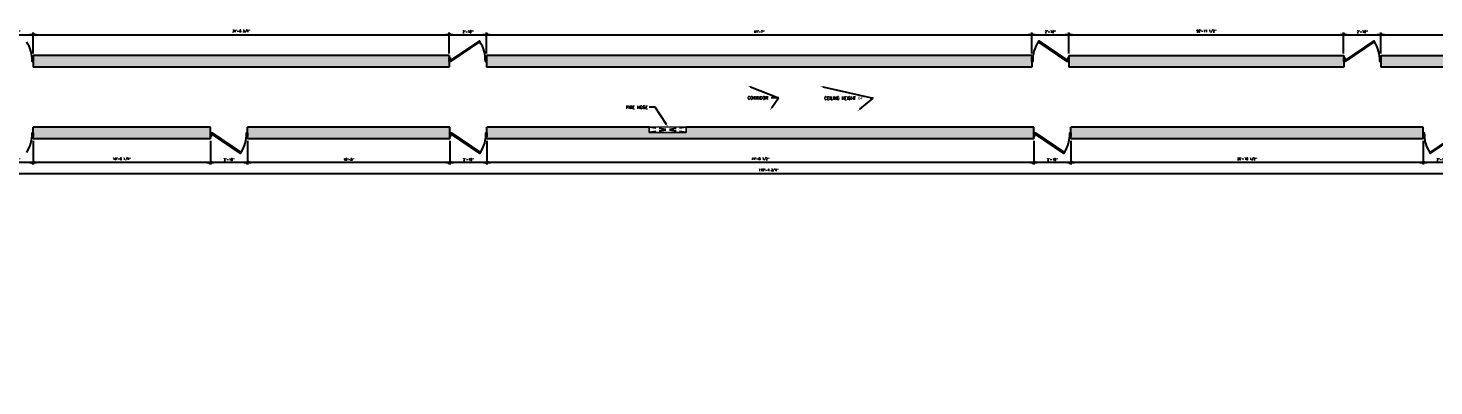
# Model space of a CAD drawing. Header units: inches. Extents: x -8208 to 9368, y -1840 to 1831.
# Drawn here: x -5003 to -3717, y -1743 to -1415 of the extents above; entities that cross this region are included whole.
import ezdxf
from ezdxf import colors
from ezdxf.entities.mleader import LeaderData, LeaderLine
from ezdxf.math import Vec2, Vec3

# ---------------------------------------------------------------- set-up
doc = ezdxf.new("R2010")
doc.units = ezdxf.units.IN
doc.header["$MEASUREMENT"] = 0
doc.linetypes.add('HIDDEN', pattern=[0.375, 0.25, -0.125])
for name, color, linetype in [('A-WALL', 4, 'Continuous'), ('A-WINDOW', 1, 'Continuous'), ('SM-COM-PLUMBING', 2, 'Continuous'), ('SM-COM-WALL-HATCH', 252, 'Continuous'), ('SM-FF-HATCH', 8, 'Continuous'), ('SM-RCP-TEXT', 2, 'Continuous'), ('YP-DOOR', 1, 'Continuous')]:
    doc.layers.add(name, color=color, linetype=linetype)
doc.layers.add('I-8-Gray', color=1, linetype='Continuous', lineweight=9)
doc.styles.add('SM-LEADER-00', font='romans.shx')
doc.styles.add('SMI-24', font='romans.shx', dxfattribs={"height": 2})
doc.dimstyles.new('SMI-24', dxfattribs={"dimscale": 24, "dimtxt": 2, "dimasz": 0.125, "dimexe": 0.078125, "dimexo": 0.078125, "dimgap": 0.0625, "dimtad": 1, "dimdec": 3, "dimrnd": 0.25, "dimzin": 3, "dimdsep": 46, "dimlunit": 4, "dimtxsty": 'SMI-24', "dimblk": 'SMI-thick', "dimcen": 0.09375, "dimclrd": 1, "dimclre": 1, "dimclrt": 2, "dimadec": 0, "dimazin": 0, "dimtfac": 0.09375, "dimtdec": 3, "dimtmove": 2, "dimatfit": 3, "dimfxl": 0.078125, "dimfrac": 2, "dimtolj": 1, "dimtzin": 3, "dimarcsym": 0})

# ---------------------------------------------------------------- blocks, each defined once
blk = doc.blocks.new('SMI-thick')
at = {"color": 0, "linetype": 'Continuous'}
blk.add_line((-1.08, 0), (1.08, 0), dxfattribs=at)
at = {"color": 4, "linetype": 'Continuous'}
blk.add_line((0.39, 0.39), (-0.39, -0.39), dxfattribs=at)
blk = doc.blocks.new('*D559')
at = {"layer": 'Defpoints', "color": 0, "transparency": 16777216}
for p in [(-3726.5, -1516.5), (-3692.5, -1516.5), (-3726.5, -1538.2)]:
    blk.add_point(p, dxfattribs=at)
at = {"layer": 'SM-COM-PLUMBING', "color": 1, "lineweight": -2, "transparency": 16777216}
for p, q in [((-3726.5, -1518.4), (-3726.5, -1540.1)), ((-3692.5, -1518.4), (-3692.5, -1540.1)), ((-3695.5, -1538.2), (-3723.5, -1538.2))]:
    blk.add_line(p, q, dxfattribs=at)
at = {"layer": 'SM-COM-PLUMBING', "color": 1, "lineweight": -2, "transparency": 16777216, "xscale": 3, "yscale": 3, "zscale": 3, "rotation": 180}
blk.add_blockref('SMI-thick', (-3726.5, -1538.2), dxfattribs=at)
at = {"layer": 'SM-COM-PLUMBING', "color": 1, "lineweight": -2, "transparency": 16777216, "xscale": 3, "yscale": 3, "zscale": 3}
blk.add_blockref('SMI-thick', (-3692.5, -1538.2), dxfattribs=at)
at = {"layer": 'SM-COM-PLUMBING', "color": 2, "transparency": 16777216, "insert": (-3709.5, -1535.5), "char_height": 2, "attachment_point": 5, "style": 'SMI-24'}
blk.add_mtext('\\A1;2\'-10"', dxfattribs=at)
blk = doc.blocks.new('*D560')
at = {"layer": 'Defpoints', "color": 0, "transparency": 16777216}
for p in [(-4049, -1516.5), (-3726.5, -1516.5), (-4049, -1538.2)]:
    blk.add_point(p, dxfattribs=at)
at = {"layer": 'SM-COM-PLUMBING', "color": 1, "lineweight": -2, "transparency": 16777216}
for p, q in [((-4049, -1518.4), (-4049, -1540.1)), ((-3726.5, -1518.4), (-3726.5, -1540.1)), ((-3729.5, -1538.2), (-4046, -1538.2))]:
    blk.add_line(p, q, dxfattribs=at)
at = {"layer": 'SM-COM-PLUMBING', "color": 1, "lineweight": -2, "transparency": 16777216, "xscale": 3, "yscale": 3, "zscale": 3, "rotation": 180}
blk.add_blockref('SMI-thick', (-4049, -1538.2), dxfattribs=at)
at = {"layer": 'SM-COM-PLUMBING', "color": 1, "lineweight": -2, "transparency": 16777216, "xscale": 3, "yscale": 3, "zscale": 3}
blk.add_blockref('SMI-thick', (-3726.5, -1538.2), dxfattribs=at)
at = {"layer": 'SM-COM-PLUMBING', "color": 2, "transparency": 16777216, "insert": (-3887.8, -1535.2), "char_height": 2, "attachment_point": 5, "style": 'SMI-24'}
blk.add_mtext('\\A1;26\'-10 1/2"', dxfattribs=at)
blk = doc.blocks.new('*D561')
at = {"layer": 'Defpoints', "color": 0, "transparency": 16777216}
for p in [(-4083, -1516.5), (-4049, -1516.5), (-4083, -1538.2)]:
    blk.add_point(p, dxfattribs=at)
at = {"layer": 'SM-COM-PLUMBING', "color": 1, "lineweight": -2, "transparency": 16777216}
for p, q in [((-4083, -1518.4), (-4083, -1540.1)), ((-4049, -1518.4), (-4049, -1540.1)), ((-4052, -1538.2), (-4080, -1538.2))]:
    blk.add_line(p, q, dxfattribs=at)
at = {"layer": 'SM-COM-PLUMBING', "color": 1, "lineweight": -2, "transparency": 16777216, "xscale": 3, "yscale": 3, "zscale": 3, "rotation": 180}
blk.add_blockref('SMI-thick', (-4083, -1538.2), dxfattribs=at)
at = {"layer": 'SM-COM-PLUMBING', "color": 1, "lineweight": -2, "transparency": 16777216, "xscale": 3, "yscale": 3, "zscale": 3}
blk.add_blockref('SMI-thick', (-4049, -1538.2), dxfattribs=at)
at = {"layer": 'SM-COM-PLUMBING', "color": 2, "transparency": 16777216, "insert": (-4066, -1535.5), "char_height": 2, "attachment_point": 5, "style": 'SMI-24'}
blk.add_mtext('\\A1;2\'-10"', dxfattribs=at)
blk = doc.blocks.new('*D562')
at = {"layer": 'Defpoints', "color": 0, "transparency": 16777216}
for p in [(-4583.4, -1516.5), (-4083, -1516.5), (-4583.4, -1538.2)]:
    blk.add_point(p, dxfattribs=at)
at = {"layer": 'SM-COM-PLUMBING', "color": 1, "lineweight": -2, "transparency": 16777216}
for p, q in [((-4583.4, -1518.4), (-4583.4, -1540.1)), ((-4083, -1518.4), (-4083, -1540.1)), ((-4086, -1538.2), (-4580.4, -1538.2))]:
    blk.add_line(p, q, dxfattribs=at)
at = {"layer": 'SM-COM-PLUMBING', "color": 1, "lineweight": -2, "transparency": 16777216, "xscale": 3, "yscale": 3, "zscale": 3, "rotation": 180}
blk.add_blockref('SMI-thick', (-4583.4, -1538.2), dxfattribs=at)
at = {"layer": 'SM-COM-PLUMBING', "color": 1, "lineweight": -2, "transparency": 16777216, "xscale": 3, "yscale": 3, "zscale": 3}
blk.add_blockref('SMI-thick', (-4083, -1538.2), dxfattribs=at)
at = {"layer": 'SM-COM-PLUMBING', "color": 2, "transparency": 16777216, "insert": (-4333.2, -1535.2), "char_height": 2, "attachment_point": 5, "style": 'SMI-24'}
blk.add_mtext('\\A1;41\'-8 1/2"', dxfattribs=at)
blk = doc.blocks.new('*D563')
at = {"layer": 'Defpoints', "color": 0, "transparency": 16777216}
for p in [(-4617.4, -1516.5), (-4583.4, -1516.5), (-4617.4, -1538.2)]:
    blk.add_point(p, dxfattribs=at)
at = {"layer": 'SM-COM-PLUMBING', "color": 1, "lineweight": -2, "transparency": 16777216}
for p, q in [((-4617.4, -1518.4), (-4617.4, -1540.1)), ((-4583.4, -1518.4), (-4583.4, -1540.1)), ((-4586.4, -1538.2), (-4614.4, -1538.2))]:
    blk.add_line(p, q, dxfattribs=at)
at = {"layer": 'SM-COM-PLUMBING', "color": 1, "lineweight": -2, "transparency": 16777216, "xscale": 3, "yscale": 3, "zscale": 3, "rotation": 180}
blk.add_blockref('SMI-thick', (-4617.4, -1538.2), dxfattribs=at)
at = {"layer": 'SM-COM-PLUMBING', "color": 1, "lineweight": -2, "transparency": 16777216, "xscale": 3, "yscale": 3, "zscale": 3}
blk.add_blockref('SMI-thick', (-4583.4, -1538.2), dxfattribs=at)
at = {"layer": 'SM-COM-PLUMBING', "color": 2, "transparency": 16777216, "insert": (-4600.4, -1535.5), "char_height": 2, "attachment_point": 5, "style": 'SMI-24'}
blk.add_mtext('\\A1;2\'-10"', dxfattribs=at)
blk = doc.blocks.new('*D564')
at = {"layer": 'Defpoints', "color": 0, "transparency": 16777216}
for p in [(-4802.5, -1516.5), (-4617.4, -1516.5), (-4802.5, -1538.2)]:
    blk.add_point(p, dxfattribs=at)
at = {"layer": 'SM-COM-PLUMBING', "color": 1, "lineweight": -2, "transparency": 16777216}
for p, q in [((-4802.5, -1518.4), (-4802.5, -1540.1)), ((-4617.4, -1518.4), (-4617.4, -1540.1)), ((-4620.4, -1538.2), (-4799.5, -1538.2))]:
    blk.add_line(p, q, dxfattribs=at)
at = {"layer": 'SM-COM-PLUMBING', "color": 1, "lineweight": -2, "transparency": 16777216, "xscale": 3, "yscale": 3, "zscale": 3, "rotation": 180}
blk.add_blockref('SMI-thick', (-4802.5, -1538.2), dxfattribs=at)
at = {"layer": 'SM-COM-PLUMBING', "color": 1, "lineweight": -2, "transparency": 16777216, "xscale": 3, "yscale": 3, "zscale": 3}
blk.add_blockref('SMI-thick', (-4617.4, -1538.2), dxfattribs=at)
at = {"layer": 'SM-COM-PLUMBING', "color": 2, "transparency": 16777216, "insert": (-4710, -1535.5), "char_height": 2, "attachment_point": 5, "style": 'SMI-24'}
blk.add_mtext('\\A1;15\'-5"', dxfattribs=at)
blk = doc.blocks.new('*D565')
at = {"layer": 'Defpoints', "color": 0, "transparency": 16777216}
for p in [(-4836.5, -1516.5), (-4802.5, -1516.5), (-4836.5, -1538.2)]:
    blk.add_point(p, dxfattribs=at)
at = {"layer": 'SM-COM-PLUMBING', "color": 1, "lineweight": -2, "transparency": 16777216}
for p, q in [((-4836.5, -1518.4), (-4836.5, -1540.1)), ((-4802.5, -1518.4), (-4802.5, -1540.1)), ((-4805.5, -1538.2), (-4833.5, -1538.2))]:
    blk.add_line(p, q, dxfattribs=at)
at = {"layer": 'SM-COM-PLUMBING', "color": 1, "lineweight": -2, "transparency": 16777216, "xscale": 3, "yscale": 3, "zscale": 3, "rotation": 180}
blk.add_blockref('SMI-thick', (-4836.5, -1538.2), dxfattribs=at)
at = {"layer": 'SM-COM-PLUMBING', "color": 1, "lineweight": -2, "transparency": 16777216, "xscale": 3, "yscale": 3, "zscale": 3}
blk.add_blockref('SMI-thick', (-4802.5, -1538.2), dxfattribs=at)
at = {"layer": 'SM-COM-PLUMBING', "color": 2, "transparency": 16777216, "insert": (-4819.5, -1535.5), "char_height": 2, "attachment_point": 5, "style": 'SMI-24'}
blk.add_mtext('\\A1;2\'-10"', dxfattribs=at)
blk = doc.blocks.new('*D566')
at = {"layer": 'Defpoints', "color": 0, "transparency": 16777216}
for p in [(-4998.8, -1516.5), (-4836.5, -1516.5), (-4998.8, -1538.2)]:
    blk.add_point(p, dxfattribs=at)
at = {"layer": 'SM-COM-PLUMBING', "color": 1, "lineweight": -2, "transparency": 16777216}
for p, q in [((-4998.8, -1518.4), (-4998.8, -1540.1)), ((-4836.5, -1518.4), (-4836.5, -1540.1)), ((-4839.5, -1538.2), (-4995.8, -1538.2))]:
    blk.add_line(p, q, dxfattribs=at)
at = {"layer": 'SM-COM-PLUMBING', "color": 1, "lineweight": -2, "transparency": 16777216, "xscale": 3, "yscale": 3, "zscale": 3, "rotation": 180}
blk.add_blockref('SMI-thick', (-4998.8, -1538.2), dxfattribs=at)
at = {"layer": 'SM-COM-PLUMBING', "color": 1, "lineweight": -2, "transparency": 16777216, "xscale": 3, "yscale": 3, "zscale": 3}
blk.add_blockref('SMI-thick', (-4836.5, -1538.2), dxfattribs=at)
at = {"layer": 'SM-COM-PLUMBING', "color": 2, "transparency": 16777216, "insert": (-4917.7, -1535.2), "char_height": 2, "attachment_point": 5, "style": 'SMI-24'}
blk.add_mtext('\\A1;13\'-6 1/4"', dxfattribs=at)
blk = doc.blocks.new('*D567')
at = {"layer": 'Defpoints', "color": 0, "transparency": 16777216}
for p in [(-5032.8, -1516.5), (-4998.8, -1516.5), (-5032.8, -1538.2)]:
    blk.add_point(p, dxfattribs=at)
at = {"layer": 'SM-COM-PLUMBING', "color": 1, "lineweight": -2, "transparency": 16777216}
for p, q in [((-5032.8, -1518.4), (-5032.8, -1540.1)), ((-4998.8, -1518.4), (-4998.8, -1540.1)), ((-5001.8, -1538.2), (-5029.8, -1538.2))]:
    blk.add_line(p, q, dxfattribs=at)
at = {"layer": 'SM-COM-PLUMBING', "color": 1, "lineweight": -2, "transparency": 16777216, "xscale": 3, "yscale": 3, "zscale": 3, "rotation": 180}
blk.add_blockref('SMI-thick', (-5032.8, -1538.2), dxfattribs=at)
at = {"layer": 'SM-COM-PLUMBING', "color": 1, "lineweight": -2, "transparency": 16777216, "xscale": 3, "yscale": 3, "zscale": 3}
blk.add_blockref('SMI-thick', (-4998.8, -1538.2), dxfattribs=at)
at = {"layer": 'SM-COM-PLUMBING', "color": 2, "transparency": 16777216, "insert": (-5015.8, -1535.5), "char_height": 2, "attachment_point": 5, "style": 'SMI-24'}
blk.add_mtext('\\A1;2\'-10"', dxfattribs=at)
blk = doc.blocks.new('*D569')
at = {"layer": 'Defpoints', "color": 0, "transparency": 16777216}
for p in [(-5042.3, -1505.9), (-3609.6, -1516.5), (-3609.6, -1548.4)]:
    blk.add_point(p, dxfattribs=at)
at = {"layer": 'SM-COM-PLUMBING', "color": 1, "lineweight": -2, "transparency": 16777216}
for p, q in [((-5042.3, -1507.8), (-5042.3, -1550.3)), ((-3609.6, -1518.4), (-3609.6, -1550.3)), ((-5039.3, -1548.4), (-3612.6, -1548.4))]:
    blk.add_line(p, q, dxfattribs=at)
at = {"layer": 'SM-COM-PLUMBING', "color": 1, "lineweight": -2, "transparency": 16777216, "xscale": 3, "yscale": 3, "zscale": 3, "rotation": 180}
blk.add_blockref('SMI-thick', (-5042.3, -1548.4), dxfattribs=at)
at = {"layer": 'SM-COM-PLUMBING', "color": 1, "lineweight": -2, "transparency": 16777216, "xscale": 3, "yscale": 3, "zscale": 3}
blk.add_blockref('SMI-thick', (-3609.6, -1548.4), dxfattribs=at)
at = {"layer": 'SM-COM-PLUMBING', "color": 2, "transparency": 16777216, "insert": (-4325.9, -1545.4), "char_height": 2, "attachment_point": 5, "style": 'SMI-24'}
blk.add_mtext('\\A1;119\'-4 3/4"', dxfattribs=at)
blk = doc.blocks.new('*D574')
at = {"layer": 'Defpoints', "color": 0, "transparency": 16777216}
for p in [(-4998.8, -1421.2), (-5032.8, -1440.4), (-4998.8, -1440.4)]:
    blk.add_point(p, dxfattribs=at)
at = {"layer": 'SM-COM-PLUMBING', "color": 1, "lineweight": -2, "transparency": 16777216}
for p, q in [((-5032.8, -1438.5), (-5032.8, -1419.3)), ((-5029.8, -1421.2), (-5001.8, -1421.2)), ((-4998.8, -1438.5), (-4998.8, -1419.3))]:
    blk.add_line(p, q, dxfattribs=at)
at = {"layer": 'SM-COM-PLUMBING', "color": 1, "lineweight": -2, "transparency": 16777216, "xscale": 3, "yscale": 3, "zscale": 3, "rotation": 180}
blk.add_blockref('SMI-thick', (-5032.8, -1421.2), dxfattribs=at)
at = {"layer": 'SM-COM-PLUMBING', "color": 1, "lineweight": -2, "transparency": 16777216, "xscale": 3, "yscale": 3, "zscale": 3}
blk.add_blockref('SMI-thick', (-4998.8, -1421.2), dxfattribs=at)
at = {"layer": 'SM-COM-PLUMBING', "color": 2, "transparency": 16777216, "insert": (-5015.8, -1418.5), "char_height": 2, "attachment_point": 5, "style": 'SMI-24'}
blk.add_mtext('\\A1;2\'-10"', dxfattribs=at)
blk = doc.blocks.new('*D575')
at = {"layer": 'Defpoints', "color": 0, "transparency": 16777216}
for p in [(-4617.9, -1421.2), (-4998.8, -1440.4), (-4617.9, -1440.4)]:
    blk.add_point(p, dxfattribs=at)
at = {"layer": 'SM-COM-PLUMBING', "color": 1, "lineweight": -2, "transparency": 16777216}
for p, q in [((-4998.8, -1438.5), (-4998.8, -1419.3)), ((-4995.8, -1421.2), (-4620.9, -1421.2)), ((-4617.9, -1438.5), (-4617.9, -1419.3))]:
    blk.add_line(p, q, dxfattribs=at)
at = {"layer": 'SM-COM-PLUMBING', "color": 1, "lineweight": -2, "transparency": 16777216, "xscale": 3, "yscale": 3, "zscale": 3, "rotation": 180}
blk.add_blockref('SMI-thick', (-4998.8, -1421.2), dxfattribs=at)
at = {"layer": 'SM-COM-PLUMBING', "color": 1, "lineweight": -2, "transparency": 16777216, "xscale": 3, "yscale": 3, "zscale": 3}
blk.add_blockref('SMI-thick', (-4617.9, -1421.2), dxfattribs=at)
at = {"layer": 'SM-COM-PLUMBING', "color": 2, "transparency": 16777216, "insert": (-4808.4, -1418.2), "char_height": 2, "attachment_point": 5, "style": 'SMI-24'}
blk.add_mtext('\\A1;31\'-8 3/4"', dxfattribs=at)
blk = doc.blocks.new('*D576')
at = {"layer": 'Defpoints', "color": 0, "transparency": 16777216}
for p in [(-4583.9, -1421.2), (-4617.9, -1440.4), (-4583.9, -1440.4)]:
    blk.add_point(p, dxfattribs=at)
at = {"layer": 'SM-COM-PLUMBING', "color": 1, "lineweight": -2, "transparency": 16777216}
for p, q in [((-4617.9, -1438.5), (-4617.9, -1419.3)), ((-4614.9, -1421.2), (-4586.9, -1421.2)), ((-4583.9, -1438.5), (-4583.9, -1419.3))]:
    blk.add_line(p, q, dxfattribs=at)
at = {"layer": 'SM-COM-PLUMBING', "color": 1, "lineweight": -2, "transparency": 16777216, "xscale": 3, "yscale": 3, "zscale": 3, "rotation": 180}
blk.add_blockref('SMI-thick', (-4617.9, -1421.2), dxfattribs=at)
at = {"layer": 'SM-COM-PLUMBING', "color": 1, "lineweight": -2, "transparency": 16777216, "xscale": 3, "yscale": 3, "zscale": 3}
blk.add_blockref('SMI-thick', (-4583.9, -1421.2), dxfattribs=at)
at = {"layer": 'SM-COM-PLUMBING', "color": 2, "transparency": 16777216, "insert": (-4600.9, -1418.5), "char_height": 2, "attachment_point": 5, "style": 'SMI-24'}
blk.add_mtext('\\A1;2\'-10"', dxfattribs=at)
blk = doc.blocks.new('*D577')
at = {"layer": 'Defpoints', "color": 0, "transparency": 16777216}
for p in [(-4084.9, -1421.2), (-4583.9, -1440.4), (-4084.9, -1440.4)]:
    blk.add_point(p, dxfattribs=at)
at = {"layer": 'SM-COM-PLUMBING', "color": 1, "lineweight": -2, "transparency": 16777216}
for p, q in [((-4583.9, -1438.5), (-4583.9, -1419.3)), ((-4580.9, -1421.2), (-4087.9, -1421.2)), ((-4084.9, -1438.5), (-4084.9, -1419.3))]:
    blk.add_line(p, q, dxfattribs=at)
at = {"layer": 'SM-COM-PLUMBING', "color": 1, "lineweight": -2, "transparency": 16777216, "xscale": 3, "yscale": 3, "zscale": 3, "rotation": 180}
blk.add_blockref('SMI-thick', (-4583.9, -1421.2), dxfattribs=at)
at = {"layer": 'SM-COM-PLUMBING', "color": 1, "lineweight": -2, "transparency": 16777216, "xscale": 3, "yscale": 3, "zscale": 3}
blk.add_blockref('SMI-thick', (-4084.9, -1421.2), dxfattribs=at)
at = {"layer": 'SM-COM-PLUMBING', "color": 2, "transparency": 16777216, "insert": (-4334.4, -1418.5), "char_height": 2, "attachment_point": 5, "style": 'SMI-24'}
blk.add_mtext('\\A1;41\'-7"', dxfattribs=at)
blk = doc.blocks.new('*D578')
at = {"layer": 'Defpoints', "color": 0, "transparency": 16777216}
for p in [(-4050.9, -1421.2), (-4084.9, -1440.4), (-4050.9, -1440.4)]:
    blk.add_point(p, dxfattribs=at)
at = {"layer": 'SM-COM-PLUMBING', "color": 1, "lineweight": -2, "transparency": 16777216}
for p, q in [((-4084.9, -1438.5), (-4084.9, -1419.3)), ((-4081.9, -1421.2), (-4053.9, -1421.2)), ((-4050.9, -1438.5), (-4050.9, -1419.3))]:
    blk.add_line(p, q, dxfattribs=at)
at = {"layer": 'SM-COM-PLUMBING', "color": 1, "lineweight": -2, "transparency": 16777216, "xscale": 3, "yscale": 3, "zscale": 3, "rotation": 180}
blk.add_blockref('SMI-thick', (-4084.9, -1421.2), dxfattribs=at)
at = {"layer": 'SM-COM-PLUMBING', "color": 1, "lineweight": -2, "transparency": 16777216, "xscale": 3, "yscale": 3, "zscale": 3}
blk.add_blockref('SMI-thick', (-4050.9, -1421.2), dxfattribs=at)
at = {"layer": 'SM-COM-PLUMBING', "color": 2, "transparency": 16777216, "insert": (-4067.9, -1418.5), "char_height": 2, "attachment_point": 5, "style": 'SMI-24'}
blk.add_mtext('\\A1;2\'-10"', dxfattribs=at)
blk = doc.blocks.new('*D579')
at = {"layer": 'Defpoints', "color": 0, "transparency": 16777216}
for p in [(-3799.4, -1421.2), (-4050.9, -1440.4), (-3799.4, -1440.4)]:
    blk.add_point(p, dxfattribs=at)
at = {"layer": 'SM-COM-PLUMBING', "color": 1, "lineweight": -2, "transparency": 16777216}
for p, q in [((-4050.9, -1438.5), (-4050.9, -1419.3)), ((-4047.9, -1421.2), (-3802.4, -1421.2)), ((-3799.4, -1438.5), (-3799.4, -1419.3))]:
    blk.add_line(p, q, dxfattribs=at)
at = {"layer": 'SM-COM-PLUMBING', "color": 1, "lineweight": -2, "transparency": 16777216, "xscale": 3, "yscale": 3, "zscale": 3, "rotation": 180}
blk.add_blockref('SMI-thick', (-4050.9, -1421.2), dxfattribs=at)
at = {"layer": 'SM-COM-PLUMBING', "color": 1, "lineweight": -2, "transparency": 16777216, "xscale": 3, "yscale": 3, "zscale": 3}
blk.add_blockref('SMI-thick', (-3799.4, -1421.2), dxfattribs=at)
at = {"layer": 'SM-COM-PLUMBING', "color": 2, "transparency": 16777216, "insert": (-3925.1, -1418.2), "char_height": 2, "attachment_point": 5, "style": 'SMI-24'}
blk.add_mtext('\\A1;20\'-11 1/2"', dxfattribs=at)
blk = doc.blocks.new('*D580')
at = {"layer": 'Defpoints', "color": 0, "transparency": 16777216}
for p in [(-3765.4, -1421.2), (-3799.4, -1440.4), (-3765.4, -1440.4)]:
    blk.add_point(p, dxfattribs=at)
at = {"layer": 'SM-COM-PLUMBING', "color": 1, "lineweight": -2, "transparency": 16777216}
for p, q in [((-3799.4, -1438.5), (-3799.4, -1419.3)), ((-3796.4, -1421.2), (-3768.4, -1421.2)), ((-3765.4, -1438.5), (-3765.4, -1419.3))]:
    blk.add_line(p, q, dxfattribs=at)
at = {"layer": 'SM-COM-PLUMBING', "color": 1, "lineweight": -2, "transparency": 16777216, "xscale": 3, "yscale": 3, "zscale": 3, "rotation": 180}
blk.add_blockref('SMI-thick', (-3799.4, -1421.2), dxfattribs=at)
at = {"layer": 'SM-COM-PLUMBING', "color": 1, "lineweight": -2, "transparency": 16777216, "xscale": 3, "yscale": 3, "zscale": 3}
blk.add_blockref('SMI-thick', (-3765.4, -1421.2), dxfattribs=at)
at = {"layer": 'SM-COM-PLUMBING', "color": 2, "transparency": 16777216, "insert": (-3782.4, -1418.5), "char_height": 2, "attachment_point": 5, "style": 'SMI-24'}
blk.add_mtext('\\A1;2\'-10"', dxfattribs=at)
blk = doc.blocks.new('*D581')
at = {"layer": 'Defpoints', "color": 0, "transparency": 16777216}
for p in [(-3525, -1421.2), (-3765.4, -1440.4), (-3525, -1440.4)]:
    blk.add_point(p, dxfattribs=at)
at = {"layer": 'SM-COM-PLUMBING', "color": 1, "lineweight": -2, "transparency": 16777216}
for p, q in [((-3765.4, -1438.5), (-3765.4, -1419.3)), ((-3762.4, -1421.2), (-3528, -1421.2)), ((-3525, -1438.5), (-3525, -1419.3))]:
    blk.add_line(p, q, dxfattribs=at)
at = {"layer": 'SM-COM-PLUMBING', "color": 1, "lineweight": -2, "transparency": 16777216, "xscale": 3, "yscale": 3, "zscale": 3, "rotation": 180}
blk.add_blockref('SMI-thick', (-3765.4, -1421.2), dxfattribs=at)
at = {"layer": 'SM-COM-PLUMBING', "color": 1, "lineweight": -2, "transparency": 16777216, "xscale": 3, "yscale": 3, "zscale": 3}
blk.add_blockref('SMI-thick', (-3525, -1421.2), dxfattribs=at)
at = {"layer": 'SM-COM-PLUMBING', "color": 2, "transparency": 16777216, "insert": (-3645.2, -1418.2), "char_height": 2, "attachment_point": 5, "style": 'SMI-24'}
blk.add_mtext('\\A1;20\'-0 1/2"', dxfattribs=at)

msp = doc.modelspace()

# ---------------------------------------------------------------- hatches: boundary and pattern name
at = {"layer": 'SM-COM-WALL-HATCH'}
h = msp.add_hatch(color=256, dxfattribs=at)
h.dxf.hatch_style = 1
h.paths.add_polyline_path([(-4617.94213, -1440.36495), (-4998.79257, -1440.36495), (-4998.79257, -1450.92601), (-4617.94213, -1450.92601)])
h = msp.add_hatch(color=256, dxfattribs=at)
h.dxf.hatch_style = 1
h.paths.add_polyline_path([(-4084.89551, -1450.92601), (-4583.94213, -1450.92601), (-4583.94213, -1440.36495), (-4084.89551, -1440.36495)])
h = msp.add_hatch(color=256, dxfattribs=at)
h.dxf.hatch_style = 1
h.paths.add_polyline_path([(-3799.38702, -1440.36495), (-3799.38702, -1450.92601), (-4050.89551, -1450.92601), (-4050.89551, -1440.36495)])
h = msp.add_hatch(color=256, dxfattribs=at)
h.dxf.hatch_style = 1
h.paths.add_polyline_path([(-3524.99357, -1440.36495), (-3765.38702, -1440.36495), (-3765.38702, -1450.92601), (-3567.55464, -1450.92601), (-3567.55464, -1455.92601), (-3535.55464, -1455.92601), (-3535.55464, -1565.92601), (-3535.55464, -1721.48708), (-3458.3693, -1721.48708), (-3458.3693, -1716.49991), (-3424.3693, -1716.49991), (-3424.3693, -1721.48708), (-3259.9325, -1721.48708), (-3259.9325, -1702.98708), (-3424.3693, -1702.98708), (-3524.99357, -1702.98708), (-3524.99357, -1565.92601)])
h = msp.add_hatch(color=256, dxfattribs=at)
h.dxf.hatch_style = 1
h.paths.add_polyline_path([(-4836.51295, -1516.48708), (-4998.79257, -1516.48708), (-4998.79257, -1505.92601), (-4836.51295, -1505.92601)])
h = msp.add_hatch(color=256, dxfattribs=at)
h.dxf.hatch_style = 1
h.paths.add_polyline_path([(-4617.40102, -1516.48708), (-4802.51295, -1516.48708), (-4802.51295, -1505.92601), (-4617.40102, -1505.92601)])
h = msp.add_hatch(color=256, dxfattribs=at)
h.dxf.hatch_style = 1
h.paths.add_polyline_path([(-4435.03638, -1510.91319), (-4435.03638, -1505.92601), (-4583.40102, -1505.92601), (-4583.40102, -1516.48708), (-4573.90102, -1516.48708), (-4401.03638, -1516.48708), (-4083.0157, -1516.48708), (-4083.0157, -1505.92601), (-4401.03638, -1505.92601), (-4401.03638, -1510.91319)])
h = msp.add_hatch(color=256, dxfattribs=at)
h.dxf.hatch_style = 1
h.paths.add_polyline_path([(-3726.53638, -1505.92601), (-4049.0157, -1505.92601), (-4049.0157, -1516.48708), (-3726.53638, -1516.48708)])

# ---------------------------------------------------------------- linework, layer by layer
at = {"layer": 'A-WALL'}
for p, q in [((-4998.79257, -1440.36495), (-4998.79257, -1450.92601)), ((-4617.94213, -1440.36495), (-4998.79257, -1440.36495)), ((-4617.94213, -1440.36495), (-4617.94213, -1450.92601)), ((-4583.94213, -1440.36495), (-4583.94213, -1450.92601)), ((-4084.89551, -1440.36495), (-4583.94213, -1440.36495)), ((-4084.89551, -1440.36495), (-4084.89551, -1450.92601)), ((-4050.89551, -1440.36495), (-3799.38702, -1440.36495)), ((-4050.89551, -1440.36495), (-4050.89551, -1450.92601)), ((-3799.38702, -1440.36495), (-3799.38702, -1450.92601)), ((-3765.38702, -1440.36495), (-3524.99357, -1440.36495)), ((-3765.38702, -1440.36495), (-3765.38702, -1450.92601)), ((-4617.94213, -1450.92601), (-4998.79257, -1450.92601)), ((-4084.89551, -1450.92601), (-4583.94213, -1450.92601)), ((-3799.38702, -1450.92601), (-4050.89551, -1450.92601)), ((-3567.55464, -1450.92601), (-3765.38702, -1450.92601)), ((-4836.51295, -1505.92601), (-4998.79257, -1505.92601)), ((-4998.79257, -1516.48708), (-4998.79257, -1505.92601)), ((-4836.51295, -1516.48708), (-4998.79257, -1516.48708)), ((-4836.51295, -1516.48708), (-4836.51295, -1505.92601)), ((-4617.40102, -1505.92601), (-4802.51295, -1505.92601)), ((-4802.51295, -1516.48708), (-4802.51295, -1505.92601)), ((-4617.40102, -1516.48708), (-4802.51295, -1516.48708)), ((-4617.40102, -1516.48708), (-4617.40102, -1505.92601)), ((-4435.03638, -1505.92601), (-4583.40102, -1505.92601)), ((-4583.40102, -1516.48708), (-4583.40102, -1505.92601)), ((-4573.90102, -1516.48708), (-4583.40102, -1516.48708)), ((-4401.03638, -1516.48708), (-4573.90102, -1516.48708)), ((-4083.0157, -1505.92601), (-4401.03638, -1505.92601)), ((-4083.0157, -1516.48708), (-4401.03638, -1516.48708)), ((-4083.0157, -1516.48708), (-4083.0157, -1505.92601)), ((-3726.53638, -1505.92601), (-4049.0157, -1505.92601)), ((-4049.0157, -1516.48708), (-4049.0157, -1505.92601)), ((-3726.53638, -1516.48708), (-4049.0157, -1516.48708)), ((-3726.53638, -1516.48708), (-3726.53638, -1505.92601))]:
    msp.add_line(p, q, dxfattribs=at)
at = {"layer": 'A-WALL', "color": 8}
for centre, start, end in [((-5031.88883, -1444.79358), 358.48149077, 32.12821955), ((-4617.03839, -1444.79358), 358.48149077, 32.12821955), ((-4051.79925, -1444.79358), 147.87178045, 181.51850923), ((-3798.48328, -1444.79358), 358.48149077, 32.12821955), ((-5031.88883, -1512.05845), 327.87178045, 1.51850923), ((-4835.60922, -1512.05845), 327.87178045, 1.51850923), ((-4616.49728, -1512.05845), 327.87178045, 1.51850923), ((-4082.11196, -1512.05845), 327.87178045, 1.51850923), ((-3693.44012, -1512.05845), 178.48149077, 212.12821955)]:
    msp.add_arc(centre, 32.14749, start, end, dxfattribs=at)
at = {"layer": 'A-WINDOW', "color": 3}
for points in [[(-4999.75306, -1442.25676), (-4999.75306, -1445.64547), (-4998.79257, -1445.64547), (-4998.79257, -1442.25676)], [(-4616.98164, -1442.25676), (-4616.98164, -1445.64548), (-4617.94213, -1445.64548), (-4617.94213, -1442.25676)], [(-4584.90262, -1442.25676), (-4584.90262, -1445.64547), (-4583.94213, -1445.64547), (-4583.94213, -1442.25676)], [(-4083.93502, -1442.25676), (-4083.93502, -1445.64547), (-4084.89551, -1445.64547), (-4084.89551, -1442.25676)], [(-4051.856, -1442.25676), (-4051.856, -1445.64548), (-4050.89551, -1445.64548), (-4050.89551, -1442.25676)], [(-3798.42653, -1442.25676), (-3798.42653, -1445.64548), (-3799.38702, -1445.64548), (-3799.38702, -1442.25676)], [(-3766.34751, -1442.25676), (-3766.34751, -1445.64547), (-3765.38702, -1445.64547), (-3765.38702, -1442.25676)], [(-4999.75306, -1514.59527), (-4999.75306, -1511.20656), (-4998.79257, -1511.20656), (-4998.79257, -1514.59527)], [(-4835.55246, -1514.59527), (-4835.55246, -1511.20655), (-4836.51295, -1511.20655), (-4836.51295, -1514.59527)], [(-4803.47344, -1514.59527), (-4803.47344, -1511.20656), (-4802.51295, -1511.20656), (-4802.51295, -1514.59527)], [(-4616.44053, -1514.59527), (-4616.44053, -1511.20655), (-4617.40102, -1511.20655), (-4617.40102, -1514.59527)], [(-4584.36151, -1514.59527), (-4584.36151, -1511.20656), (-4583.40102, -1511.20656), (-4583.40102, -1514.59527)], [(-4082.05521, -1514.59527), (-4082.05521, -1511.20655), (-4083.0157, -1511.20655), (-4083.0157, -1514.59527)], [(-4049.97619, -1514.59527), (-4049.97619, -1511.20656), (-4049.0157, -1511.20656), (-4049.0157, -1514.59527)], [(-3725.57589, -1514.59527), (-3725.57589, -1511.20656), (-3726.53638, -1511.20656), (-3726.53638, -1514.59527)]]:
    msp.add_lwpolyline(points, close=True, dxfattribs=at)
at = {"layer": 'I-8-Gray'}
for p, q in [((-4435.03638, -1510.91319), (-4435.03638, -1505.92601)), ((-4401.03638, -1510.91319), (-4435.03638, -1510.91319)), ((-4401.03638, -1505.92601), (-4401.03638, -1510.91319))]:
    msp.add_line(p, q, dxfattribs=at)
msp.add_lwpolyline([(-4435.03638, -1510.91319), (-4401.03638, -1510.91319), (-4401.03638, -1505.92601), (-4435.03638, -1505.92601)], close=True, dxfattribs=at)
at = {"layer": 'SM-FF-HATCH', "linetype": 'HIDDEN', "ltscale": 25}
for p, q in [((-4401.03638, -1505.92601), (-4435.03638, -1510.91319)), ((-4401.03638, -1510.91319), (-4435.03638, -1505.92601))]:
    msp.add_line(p, q, dxfattribs=at)
at = {"layer": 'YP-DOOR'}
for points in [[(-4616.98164, -1444.78835), (-4616.40471, -1445.64548), (-4589.81396, -1427.69703), (-4590.35916, -1426.86908)], [(-4051.856, -1444.78835), (-4052.43292, -1445.64548), (-4079.02368, -1427.69703), (-4078.47848, -1426.86908)], [(-3798.42653, -1444.78835), (-3797.84961, -1445.64548), (-3771.25885, -1427.69703), (-3771.80405, -1426.86908)], [(-4835.55246, -1512.06368), (-4834.97554, -1511.20655), (-4808.38479, -1529.155), (-4808.92999, -1529.98295)], [(-4616.44053, -1512.06368), (-4615.86361, -1511.20655), (-4589.27285, -1529.155), (-4589.81805, -1529.98295)], [(-4082.05521, -1512.06368), (-4081.47828, -1511.20655), (-4054.88753, -1529.155), (-4055.43273, -1529.98295)], [(-3693.49687, -1512.06368), (-3694.07379, -1511.20655), (-3720.66455, -1529.155), (-3720.11935, -1529.98295)]]:
    msp.add_lwpolyline(points, close=True, dxfattribs=at)

# ---------------------------------------------------------------- dimensions: what is measured, and where the dimension line sits
at = {"layer": 'SM-COM-PLUMBING'}
for base, p1, p2, picture, middle in [((-4998.79257, -1421.18622), (-5032.79257, -1440.36495), (-4998.79257, -1440.36495), '*D574', (-5015.79257, -1418.49574)), ((-4617.94213, -1421.18622), (-4998.79257, -1440.36495), (-4617.94213, -1440.36495), '*D575', (-4808.36735, -1418.16241)), ((-4583.94213, -1421.18622), (-4617.94213, -1440.36495), (-4583.94213, -1440.36495), '*D576', (-4600.94213, -1418.49574)), ((-4084.89551, -1421.18622), (-4583.94213, -1440.36495), (-4084.89551, -1440.36495), '*D577', (-4334.41882, -1418.49574)), ((-4050.89551, -1421.18622), (-4084.89551, -1440.36495), (-4050.89551, -1440.36495), '*D578', (-4067.89551, -1418.49574)), ((-3799.38702, -1421.18622), (-4050.89551, -1440.36495), (-3799.38702, -1440.36495), '*D579', (-3925.14126, -1418.16241)), ((-3765.38702, -1421.18622), (-3799.38702, -1440.36495), (-3765.38702, -1440.36495), '*D580', (-3782.38702, -1418.49574)), ((-3524.99357, -1421.18622), (-3765.38702, -1440.36495), (-3524.99357, -1440.36495), '*D581', (-3645.19029, -1418.16241)), ((-3609.59745, -1548.38323), (-5042.28121, -1505.92601), (-3609.59745, -1516.48708), '*D569', (-4325.93933, -1545.35942)), ((-5032.79257, -1538.20216), (-4998.79257, -1516.48708), (-5032.79257, -1516.48708), '*D567', (-5015.79257, -1535.51168)), ((-4998.79257, -1538.20216), (-4836.51295, -1516.48708), (-4998.79257, -1516.48708), '*D566', (-4917.65276, -1535.17835)), ((-4836.51295, -1538.20216), (-4802.51295, -1516.48708), (-4836.51295, -1516.48708), '*D565', (-4819.51295, -1535.51168)), ((-4802.51295, -1538.20216), (-4617.40102, -1516.48708), (-4802.51295, -1516.48708), '*D564', (-4709.95699, -1535.51168)), ((-4617.40102, -1538.20216), (-4583.40102, -1516.48708), (-4617.40102, -1516.48708), '*D563', (-4600.40102, -1535.51168)), ((-4583.40102, -1538.20216), (-4083.0157, -1516.48708), (-4583.40102, -1516.48708), '*D562', (-4333.20836, -1535.17835)), ((-4083.0157, -1538.20216), (-4049.0157, -1516.48708), (-4083.0157, -1516.48708), '*D561', (-4066.0157, -1535.51168)), ((-4049.0157, -1538.20216), (-3726.53638, -1516.48708), (-4049.0157, -1516.48708), '*D560', (-3887.77604, -1535.17835)), ((-3726.53638, -1538.20216), (-3692.53638, -1516.48708), (-3726.53638, -1516.48708), '*D559', (-3709.53638, -1535.51168))]:
    dim = msp.add_linear_dim(base=base, p1=p1, p2=p2, dimstyle='SMI-24', dxfattribs=at)
    dim.commit()
    dim.dimension.update_dxf_attribs({"geometry": picture, "text_midpoint": middle})

# ---------------------------------------------------------------- leaders
at = {"layer": 'SM-RCP-TEXT'}
ml = msp.add_multileader_mtext('Standard', dxfattribs=at)
ml.set_content('CORRIDOR', color=256, style='SM-LEADER-00')
ml.set_leader_properties(color=1)
ml.build(insert=Vec2(0, 0))
ml.multileader.update_dxf_attribs({"dogleg_length": 3, "arrow_head_size": 2.8, "scale": 50})
ctx = ml.context
ctx.base_point, ctx.scale, ctx.char_height, ctx.arrow_head_size, ctx.landing_gap_size, ctx.plane_origin = Vec3(-4346.37721, -1479.08055), 50, 2.8, 2.8, 1.4, Vec3(-4378.54859, -1461.23255)
notes = []
notes.append((ctx, [(1, (1, 1, 0), (-4316.47063, -1479.08055), (-1, 0), 6.97325, [(0, [(-4344.86744, -1468.04109)], 0, []), (1, [(-4324.26641, -1490.08511)], 0, [])])]))
ctx.mtext.insert, ctx.mtext.rotation, ctx.mtext.width, ctx.mtext.flow_direction = Vec3(-4344.97721, -1477.68055), 6.2831853072, 57.3412941, 5
ml = msp.add_multileader_mtext('Standard', dxfattribs=at)
ml.set_content("CEILING HEIGHT {\\A1;\\Farchand|c0;\\W0.8;\\C2;84''}", color=256, style='SM-LEADER-00')
ml.set_leader_properties(color=1)
ml.build(insert=Vec2(0, 0))
ml.multileader.update_dxf_attribs({"dogleg_length": 3, "arrow_head_size": 2.8, "scale": 50})
ctx = ml.context
ctx.base_point, ctx.scale, ctx.char_height, ctx.arrow_head_size, ctx.landing_gap_size, ctx.plane_origin = Vec3(-4276.168, -1479.37344), 50, 2.8, 2.8, 1.4, Vec3(-4312.31263, -1461.52544)
notes.append((ctx, [(1, (1, 1, 0), (-4229.86133, -1479.37344), (-1, 0), 3, [(0, [(-4278.63148, -1468.33398)], 0, []), (1, [(-4244.35423, -1491.29552)], 0, [])])]))
ctx.mtext.insert, ctx.mtext.rotation, ctx.mtext.width, ctx.mtext.flow_direction = Vec3(-4274.768, -1477.97344), 6.2831853072, 57.3412941, 5
ml = msp.add_multileader_mtext('Standard', dxfattribs=at)
ml.set_content('FIRE HOSE', color=256, style='SM-LEADER-00')
ml.set_leader_properties(color=1)
ml.build(insert=Vec2(0, 0))
ml.multileader.update_dxf_attribs({"dogleg_length": 3, "arrow_head_size": 2.8, "scale": 50})
ctx = ml.context
ctx.base_point, ctx.scale, ctx.char_height, ctx.arrow_head_size, ctx.landing_gap_size, ctx.plane_origin = Vec3(-4459.54238, -1487.65811), 50, 2.8, 2.8, 1.4, Vec3(-4213.08916, -1512.19418)
ctx.text_align_type = 2
notes.append((ctx, [(0, (1, 1, 0), (-4429.53108, -1487.65811), (-1, 0), 5.34463, [(0, [(-4417.60458, -1505.92601)], 0, [])])]))
ctx.mtext.insert, ctx.mtext.width, ctx.mtext.alignment, ctx.mtext.flow_direction = Vec3(-4436.27571, -1486.25811), 57.3412941, 3, 5
ml = msp.add_multileader_mtext('Standard', dxfattribs=at)
ml.set_content('ELEVATOR DOOR', color=256, style='SM-LEADER-00')
ml.set_leader_properties(color=1)
ml.build(insert=Vec2(0, 0))
ml.multileader.update_dxf_attribs({"dogleg_length": 3, "arrow_head_size": 2.8, "scale": 50})
ctx = ml.context
ctx.base_point, ctx.scale, ctx.char_height, ctx.arrow_head_size, ctx.landing_gap_size, ctx.plane_origin = Vec3(-3586.33062, -1582.23347), 50, 2.8, 2.8, 1.4, Vec3(-3505.46782, -1564.38547)
ctx.text_align_type = 2
notes.append((ctx, [(1, (1, 1, 0), (-3591.67525, -1582.23347), (1, 0), 5.34463, [(0, [(-3599.03638, -1573.91847)], 0, [])])]))
ctx.mtext.insert, ctx.mtext.width, ctx.mtext.alignment, ctx.mtext.flow_direction = Vec3(-3551.59728, -1580.83347), 57.3412941, 3, 5
ml = msp.add_multileader_mtext('Standard', dxfattribs=at)
ml.set_content('FIRE HOSE', color=256, style='SM-LEADER-00')
ml.set_leader_properties(color=1)
ml.build(insert=Vec2(0, 0))
ml.multileader.update_dxf_attribs({"dogleg_length": 3, "arrow_head_size": 2.8, "scale": 50})
ctx = ml.context
ctx.base_point, ctx.scale, ctx.char_height, ctx.arrow_head_size, ctx.landing_gap_size, ctx.plane_origin = Vec3(-3486.26342, -1740.61608), 50, 2.8, 2.8, 1.4, Vec3(-3236.42208, -1722.76808)
ctx.text_align_type = 2
notes.append((ctx, [(0, (1, 1, 0), (-3456.25212, -1740.61608), (-1, 0), 5.34463, [(0, [(-3440.9375, -1721.58383)], 0, [])])]))
ctx.mtext.insert, ctx.mtext.width, ctx.mtext.alignment, ctx.mtext.flow_direction = Vec3(-3462.99676, -1739.21608), 57.3412941, 3, 5
ml = msp.add_multileader_mtext('Standard', dxfattribs=at)
ml.set_content('FIRE HOSE', color=256, style='SM-LEADER-00')
ml.set_leader_properties(color=1)
ml.build(insert=Vec2(0, 0))
ml.multileader.update_dxf_attribs({"dogleg_length": 3, "arrow_head_size": 2.8, "scale": 50})
ctx = ml.context
ctx.base_point, ctx.scale, ctx.char_height, ctx.arrow_head_size, ctx.landing_gap_size, ctx.plane_origin = Vec3(-2934.82662, -1740.61608), 50, 2.8, 2.8, 1.4, Vec3(-2684.98528, -1722.76808)
ctx.text_align_type = 2
notes.append((ctx, [(0, (1, 1, 0), (-2904.81532, -1740.61608), (-1, 0), 5.34463, [(0, [(-2889.5007, -1721.58383)], 0, [])])]))
ctx.mtext.insert, ctx.mtext.width, ctx.mtext.alignment, ctx.mtext.flow_direction = Vec3(-2911.55996, -1739.21608), 57.3412941, 3, 5
for ctx, leaders in notes:
    for number, flags, end, landing, length, lines in leaders:
        leader = LeaderData()
        leader.index, (leader.has_last_leader_line, leader.has_dogleg_vector, leader.attachment_direction) = number, flags
        leader.last_leader_point, leader.dogleg_vector, leader.dogleg_length = Vec3(end), Vec3(landing), length
        for number, points, colour, breaks in lines:
            line = LeaderLine()
            line.index, line.vertices, line.color, line.breaks = number, Vec3.list(points), colors.encode_raw_color(colour), breaks
            leader.lines.append(line)
        ctx.leaders.append(leader)

doc.saveas('drawing.dxf')
